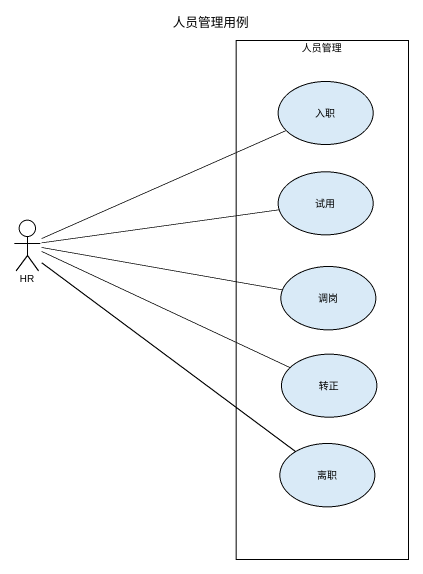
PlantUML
@startuml
title 人员管理用例
rectangle 人员管理 {
  usecase 入职
  usecase 试用
  usecase 调岗
  usecase 转正
  usecase 离职
}
actor HR
HR -right- 入职
HR -right- 试用
HR -right- 调岗
HR -right- 转正
HR -- 离职
@enduml
